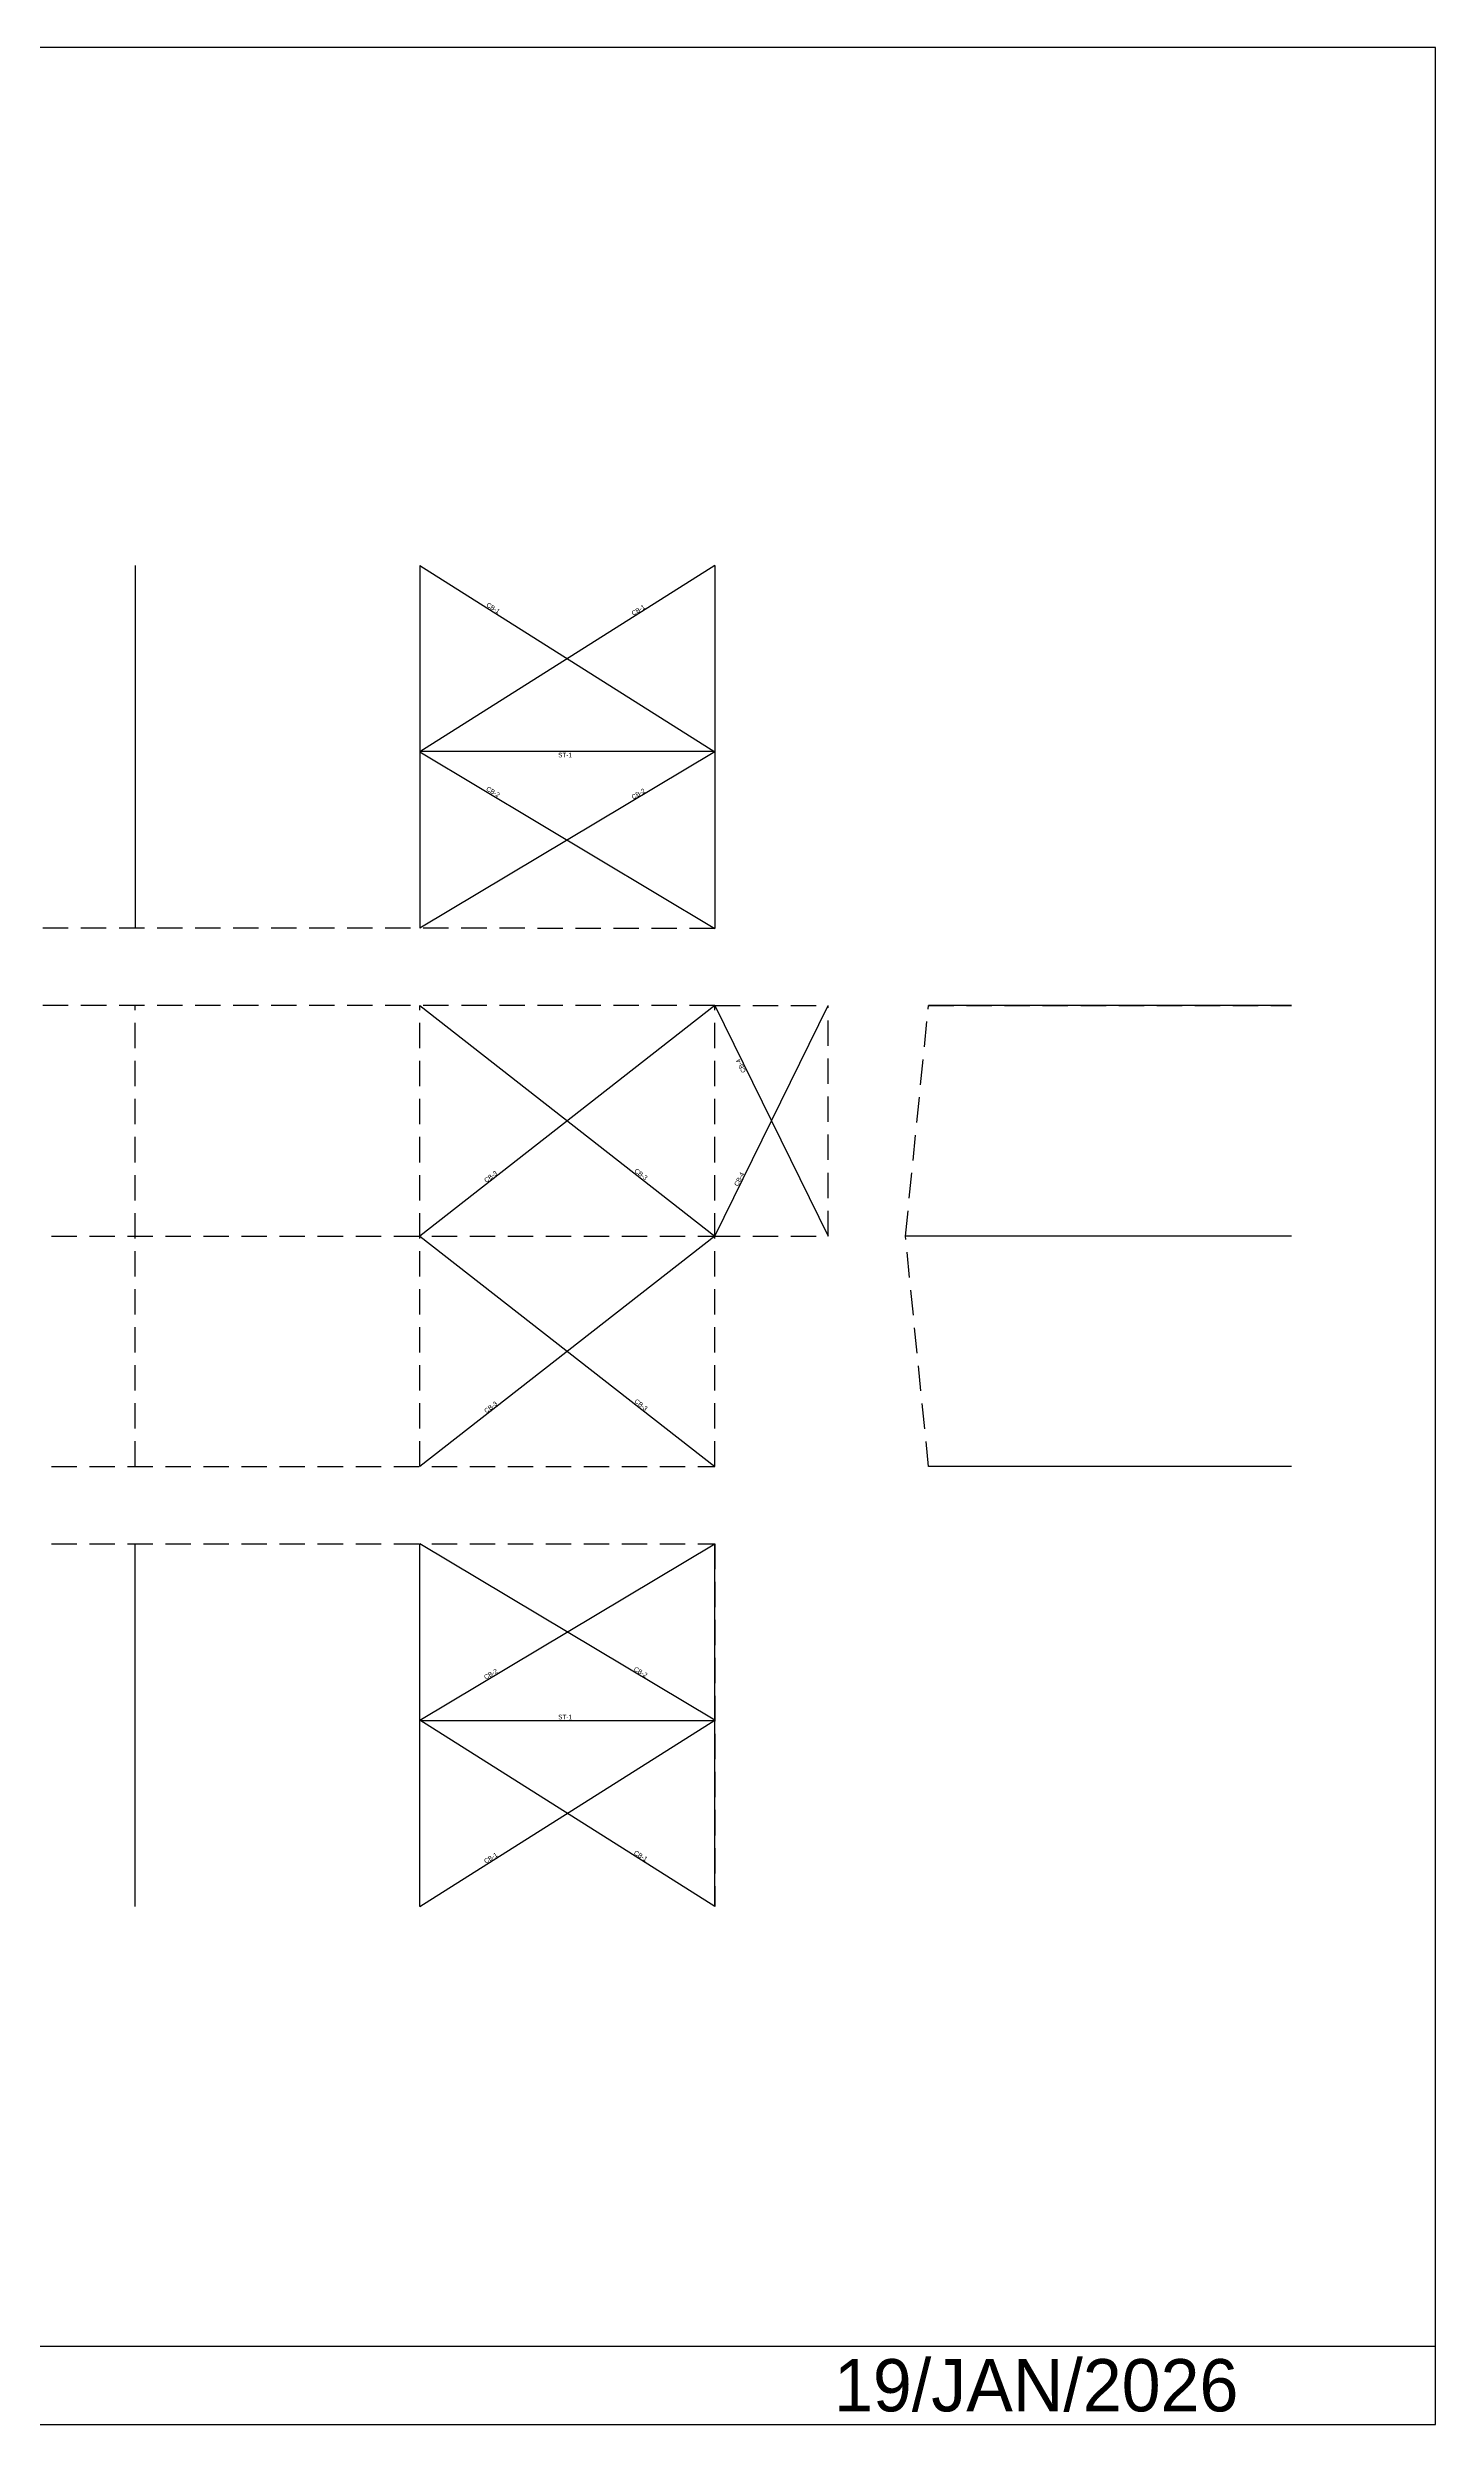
# Model space of a CAD drawing. Extents: x -19064 to 64794, y -25416 to 37548.
# Drawn here: x 28074 to 64794, y -25345 to 37548 of the extents above; entities that cross this region are included whole.
import ezdxf

# ---------------------------------------------------------------- set-up
doc = ezdxf.new("R2010")
doc.units = 0
doc.linetypes.add('CONTIN', pattern=[0])
doc.linetypes.add('DASHED', pattern=[1006.28, 670.85, -335.43])
doc.layers.get('0').update_dxf_attribs({"linetype": 'CONTIN'})
for name, color, linetype in [('16', 7, 'CONTIN'), ('2', 7, 'CONTIN'), ('23', 7, 'DASHED'), ('3', 7, 'CONTIN'), ('4', 5, 'CONTIN'), ('8', 5, 'DASHED')]:
    doc.layers.add(name, color=color, linetype=linetype)

msp = doc.modelspace()

# ---------------------------------------------------------------- linework, layer by layer
for p, q in [((64793.699, 37548.035), (-19063.701, 37548.035)), ((64793.699, -25345.018), (64793.699, 37548.035)), ((-19063.701, -23269.549), (64793.699, -23269.549)), ((-19063.701, -25345.018), (64793.699, -25345.018))]:
    msp.add_line(p, q)
at = {"layer": '2'}
for p, q in [((45716.973, 18918.35), (37937.375, 18918.863)), ((37937.699, -6718.35), (45717.297, -6718.35))]:
    msp.add_line(p, q, dxfattribs=at)
at = {"layer": '23'}
for p, q in [((30395, 0), (30395, 12200)), ((37925, 0), (37925, 12200))]:
    msp.add_line(p, q, dxfattribs=at)
at = {"layer": '3'}
for p, q in [((45730, 23842), (37924.672, 18912.516)), ((37925, 23842.516), (45729.672, 18912)), ((45729.672, 18912), (37924.363, 14242.515)), ((37924.672, 18912.516), (45729.367, 14242)), ((37925, 12200), (45730, 6100)), ((45730, 12200), (37925, 6100)), ((45730, 6100), (48730, 12200)), ((45730, 12200), (48730, 6100)), ((37925, 6100), (45730, 0)), ((45730, 6100), (37925, 0)), ((37925, -6712), (45730, -2042)), ((45730, -6712), (37925, -2042)), ((37925, -11642), (45730, -6712)), ((45730, -11642), (37925, -6712))]:
    msp.add_line(p, q, dxfattribs=at)
at = {"layer": '4'}
for p, q in [((30395, 23843.012), (30394.367, 14243.013)), ((37925, 23842.516), (37924.363, 14242.515)), ((45730, 23842), (45729.367, 14242)), ((60982, 12200), (51382, 12199.999)), ((60982, 6100), (50772, 6100)), ((60982, 0), (51382, 0)), ((30395, -11642), (30395, -2042)), ((37925, -11642), (37925, -2042)), ((45730, -11642), (45730, -2042))]:
    msp.add_line(p, q, dxfattribs=at)
at = {"layer": '8'}
for p, q in [((45730, 23842), (45729.367, 14242)), ((45729.367, 14242), (-0.633, 14245.016)), ((45730, 12200), (0, 12200)), ((45730, 0), (45730, 12200)), ((45730, 12200), (48730, 12200)), ((48730, 6100), (48730, 12200)), ((50772, 6100), (51382, 12199.999)), ((51382, 12199.999), (60982, 12200)), ((0, 6100), (45730, 6100)), ((45730, 6100), (48730, 6100)), ((51382, 0), (50772, 6100)), ((0, 0), (45730, 0)), ((60982, 0), (51382, 0)), ((0, -2042), (45730, -2042)), ((45730, -2042), (45730, -11642))]:
    msp.add_line(p, q, dxfattribs=at)

# ---------------------------------------------------------------- texts
msp.add_text('19/JAN/2026', height=1383.647).set_placement((48881.758, -24999.105))
at = {"layer": '16'}
for s, rotation, p in [('CB-1', 327.718, (39670.02, 22770.6)), ('CB-1', 32.275, (43572.504, 22509.902)), ('ST-1', 359.996, (41583.324, 18766.223)), ('CB-2', 329.103, (39666.609, 17900.578)), ('CB-2', 30.89, (43569.094, 17649.924)), ('CB-4', 116.188, (46557.129, 10456.19)), ('CB-3', 38.009, (39684.125, 7505.326)), ('CB-3', -38.009, (43586.621, 7805.635)), ('CB-4', 63.812, (46341.906, 7406.19)), ('CB-3', 38.009, (39684.125, 1405.326)), ('CB-3', -38.009, (43586.621, 1705.634)), ('CB-2', 30.894, (39667.004, -5639.218)), ('CB-2', 329.106, (43569.5, -5388.822)), ('CB-1', 32.278, (39670.094, -10509.239)), ('CB-1', 327.722, (43572.59, -10248.802))]:
    msp.add_text(s, height=121.92, rotation=rotation, dxfattribs=at).set_placement(p)
msp.add_text('ST-1', height=121.92, dxfattribs=at).set_placement((41583.66, -6687.87))

doc.saveas('drawing.dxf')
